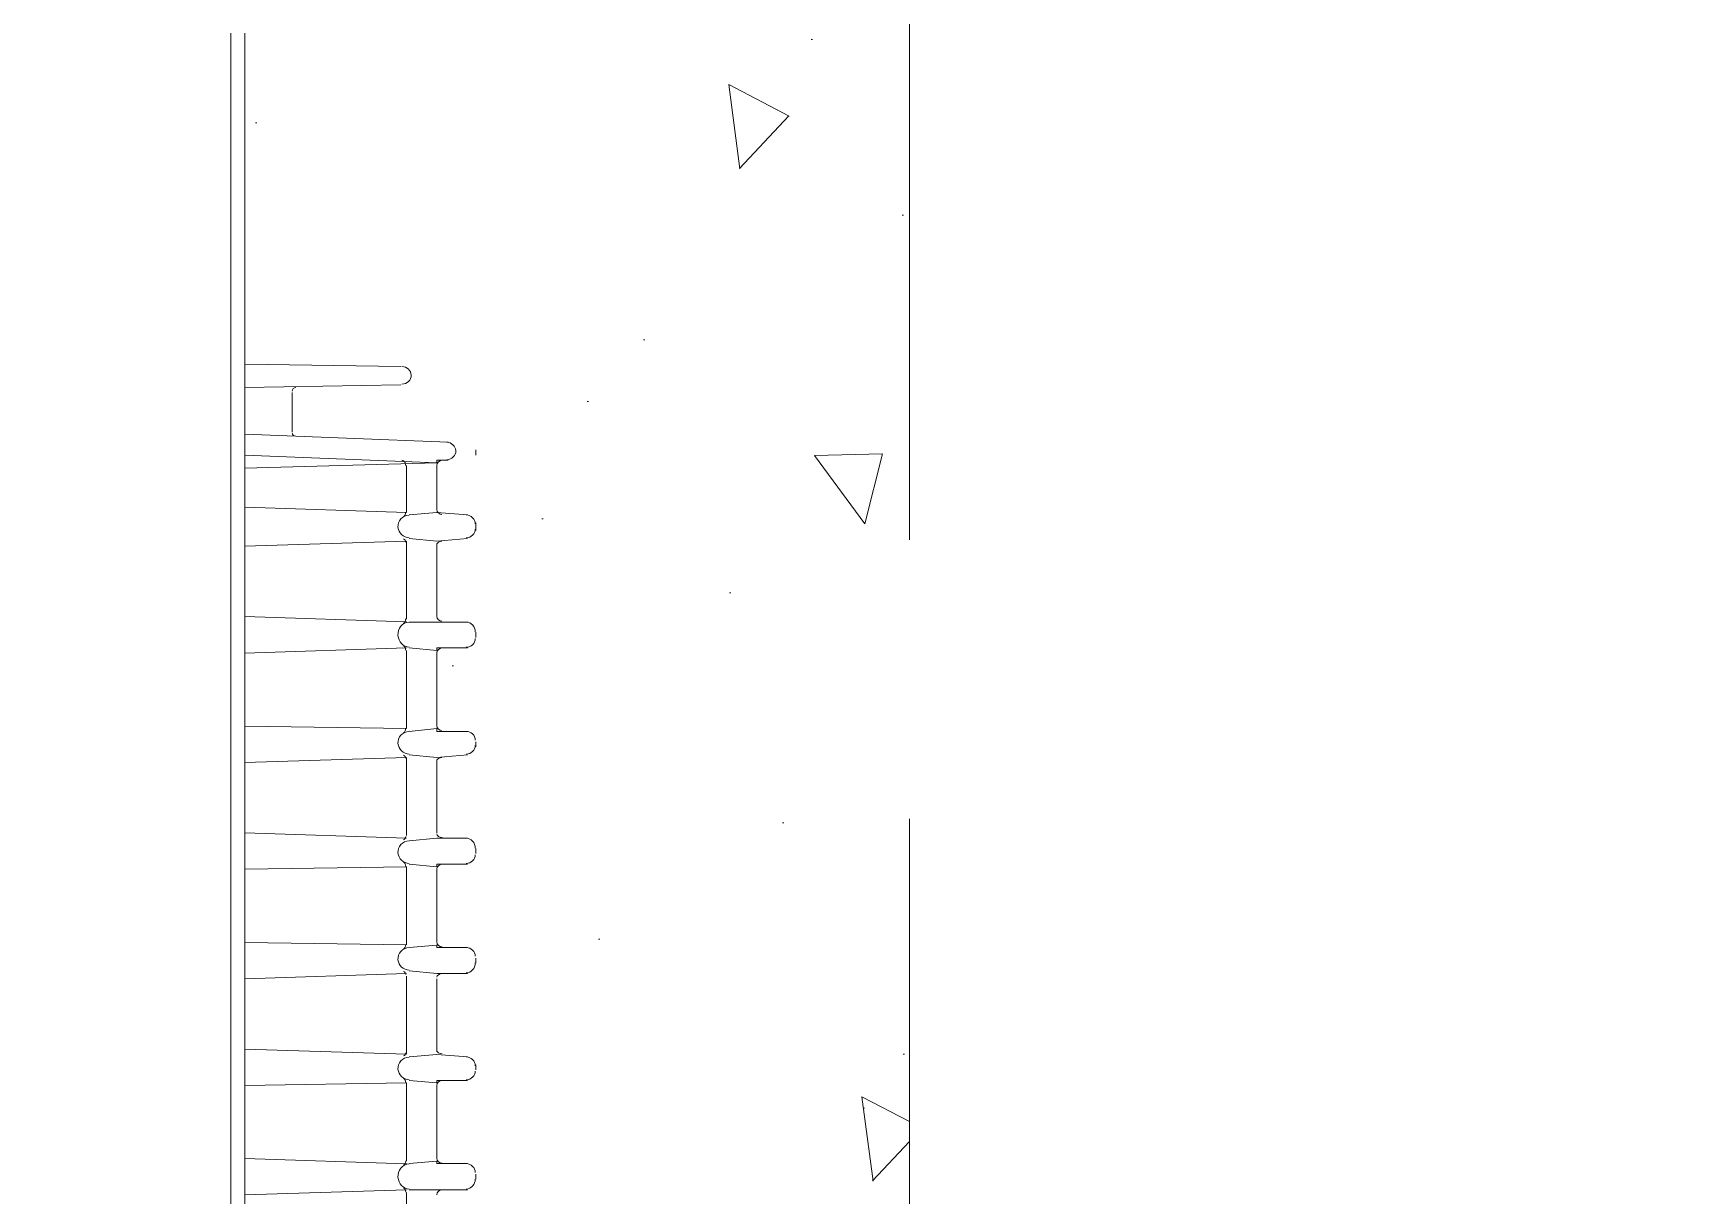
# Model space of a CAD drawing. Header units: millimetres. Extents: x -44713 to 26888, y -13000 to 43000.
# Drawn here: x 11764.8 to 11949.3, y 17249.3 to 17379.4 of the extents above; entities that cross this region are included whole.
import ezdxf

# ---------------------------------------------------------------- set-up
doc = ezdxf.new("R2010")
doc.units = ezdxf.units.MM
doc.header["$MEASUREMENT"] = 0
doc.linetypes.add('1735 X DT-5BR-RFP$0$DASH2', pattern=[0.375, 0.25, -0.125])
doc.layers.add('00-First Floor Projection', color=1, linetype='Continuous')
doc.layers.add('1735 X DT-5BR-RFP$0$0-MEP', color=251, linetype='Continuous', lineweight=20)
doc.styles.add('1735 X DT-5BR-RFP$0$ARIAL', font='swiss.ttf')
doc.dimstyles.new('1735 X DT-5BR-RFP$0$A&B DIM', dxfattribs={"dimtxt": 250, "dimasz": 250, "dimexe": 100, "dimexo": 100, "dimgap": 0, "dimtad": 0, "dimdec": 0, "dimzin": 12, "dimdsep": 46, "dimtxsty": '1735 X DT-5BR-RFP$0$ARIAL', "dimcen": 0, "dimdle": 100, "dimclrd": 11, "dimclre": 11, "dimclrt": 7, "dimadec": 0, "dimazin": 0, "dimtfac": 1, "dimtdec": 0, "dimtmove": 1, "dimatfit": 2, "dimfxl": 1, "dimtvp": 0.75, "dimtolj": 1, "dimtzin": 12, "dimlwd": 18, "dimlwe": 18, "dimarcsym": 0})

# ---------------------------------------------------------------- blocks, each defined once
blk = doc.blocks.new('1735 X DT-5BR-RFP$0$CU')
at = {"lineweight": 9, "ltscale": 0.1}
h = blk.add_hatch(dxfattribs=at)
h.set_pattern_fill('AR-CONC', color=256, scale=0.5, angle=32.50811999183522)
h.set_pattern_definition([(82.50811999183522, (0, 0), (81.10254330095633, 42.23392577497985), [9.525, -104.775]), (27.50811999183522, (0, 0), (-66.1994597641496, 71.09033509234848), [7.62, -83.820292085]), (132.9595646918352, (6.758523744466583, 3.519482244955815), (14.90308542681691, 113.3242574543215), [8.0950044, -89.0451223]), (78.69231999183522, (-13.65044587371189, 21.42020838948263), (125.5997257437213, 55.11406200192461), [14.2875, -157.1625]), (129.1436776018352, (-3.183817869457497, 26.01305301841987), (33.61750201465298, 168.1218785817081), [12.14251157, -133.56780408]), (23.6922711618352, (-13.65044587371189, 21.42020838948263), (33.61750202360966, 168.1218785801892), [11.429983535, -125.72986596]), (53.50811999183522, (0.4722697894573944, 22.89037922896792), (91.40900410328017, -2.380665639056851), [9.525, -104.775]), (358.5081199918352, (0.4722697894573944, 22.89037922896792), (-23.43377039453712, 94.2710602366183), [7.62, -83.82]), (103.9595649918352, (8.08968680935951, 22.69199040262853), (67.97523331074093, 91.89039490757936), [8.0950044, -89.04496879999999]), (70.00811999183523, (0, 0), (-21.41841449266676, 36.48321583742752), [0, -82.80399999999999, 0, -85.08999999999999, 0, -84.13749999999999]), (40.00811999183522, (0, 0), (1.255542939637092, 60.19698770824607), [0, -48.514, 0, -80.899, 0, -32.0675]), (0.008119991835219147, (-23.88353235427313, -15.22024714918876), (58.71217940796659, 34.01892106647043), [0, -31.75, 0, -99.06, 0, -131.445]), (350.0081199918353, (-34.59363654901445, -22.04547008604471), (55.62746051659537, 50.52500215303928), [0, -41.275, 0, -65.786, 0, -93.345])])
h.paths.add_polyline_path([(-395.2321804501119, -112.027635118541), (-371.195089462045, -128.7859550715281), (-295.8544211835325, -128.4562289905363), (-272.9062556020396, -112.0489274971637), (-273.5281810198928, -112.0803437644649), (-274.1483610483072, -112.1311913262635), (-274.766102336844, -112.201157901823), (-275.3809171059997, -112.2899383425632), (-275.9923175762722, -112.3972274999046), (-276.5998159681578, -112.5227202252675), (-277.2029245021539, -112.6661113700719), (-277.8011553987574, -112.8270957857382), (-278.3940208784649, -113.0053683236865), (-278.9810331617734, -113.2006238353371), (-279.5617044691792, -113.4125571721098), (-280.135547021181, -113.6408631854257), (-280.7020730382753, -113.8852367267047), (-281.260794740957, -114.1453726473663), (-281.811224349725, -114.4209657988315), (-282.3528740850757, -114.7117110325203), (-282.8852561675052, -115.0173031998525), (-283.4078828175116, -115.3374371522491), (-283.9202662555936, -115.6718077411307), (-284.4219187022425, -116.0201098179152), (-284.9123523779613, -116.3820382340253), (-285.3910795032434, -116.7572878408803), (-285.857612298587, -117.1455534899002), (-286.3114629844881, -117.5465300325054), (-286.7521437814451, -117.9599123201166), (-287.1791669099536, -118.3853952041529), (-287.5920445905118, -118.8226735360355), (-287.9902890436134, -119.271442167183), (-288.3734124897601, -119.7313959490195), (-288.7409271494471, -120.2022297329623), (-289.0923452431691, -120.6836383704302), (-289.4271789914256, -121.1753167128455), (-289.7449406147135, -121.6769596116306), (-289.7823728331305, -121.7335422717349), (-290.613920628692, -122.9902235978662), (-291.0534205775628, -123.7747451156106), (-291.5428628323642, -124.52317652062), (-292.0797515880421, -125.2340409210802), (-292.6615910395412, -125.9058614251754), (-293.2858853818073, -126.5371611410915), (-293.9501388097851, -127.1264631770132), (-294.6518555184207, -127.6722906411263), (-295.3885397026589, -128.1731666416152), (-296.157695557445, -128.6276142866658), (-296.9568272777254, -129.0341566844633), (-297.7834390584445, -129.3913169431926), (-298.6350350945473, -129.6976181710389), (-299.5091195809796, -129.9515834761875), (-300.4031967126875, -130.1517359668239), (-301.3147706846152, -130.2965987511329), (-302.2413456917093, -130.3846949373), (-303.1804259289254, -130.4145476335107), (-364.6203752431205, -130.4145476335107), (-365.1898010122152, -130.4035298794015), (-365.7555730021945, -130.3704567393594), (-366.3172984153127, -130.3153005596093), (-366.874609097982, -130.2380332095397), (-367.4271368966207, -130.1386265585384), (-367.9745136576428, -130.0170524759938), (-368.5163712274661, -129.8732828312932), (-369.0523414525056, -129.7072894938253), (-369.5820561791785, -129.5190443329781), (-370.1051472538996, -129.3085192181391), (-370.6212465230832, -129.0756860186978), (-371.129985833147, -128.8205166040408), (-371.6309970305077, -128.5429828435554), (-372.1239119615802, -128.2430566066321), (-372.6083624727802, -127.9207097626577), (-373.0839804105231, -127.5759141810202), (-373.550397621226, -127.2086417311072), (-374.0072459513064, -126.8188642823078), (-374.4541572471758, -126.4065537040096), (-374.8907633552544, -125.9716818656004), (-375.3166961219548, -125.5142206364683), (-375.7315873936951, -125.0341418860028), (-376.1350690168914, -124.5314174835895), (-376.5267728379582, -124.0060192986175), (-376.9063307033132, -123.4579192004727), (-377.27337445937, -122.887089058551), (-377.627535952545, -122.2935007422327), (-377.9684470292561, -121.6771261209063), (-378.3104228803555, -121.1750488958545), (-378.6669722852673, -120.6821182576867), (-379.0377639438217, -120.1987211114052), (-379.4224665558554, -119.7252443620093), (-379.8207488211945, -119.2620749145001), (-380.2322794396781, -118.8095996738802), (-380.6567271111338, -118.3682055451514), (-381.0937605353963, -117.9382794333119), (-381.5430484122964, -117.5202082433642), (-382.0042594416656, -117.1143788803108), (-382.4770623233399, -116.7211782491527), (-382.961125757151, -116.3409932548892), (-383.4561184429251, -115.9742108025229), (-383.9617090805041, -115.6212177970512), (-384.4775663697135, -115.2824011434829), (-385.0033590103898, -114.9581477468108), (-385.5387557023644, -114.6488445120412), (-386.0834251454652, -114.3548783441728), (-386.6370360395307, -114.0766361482089), (-387.199257084389, -113.8145048291485), (-387.769756979875, -113.5688712919946), (-388.348204425822, -113.3401224417457), (-388.9342681220574, -113.1286451834056), (-389.5276167684199, -112.9348264219735), (-390.1279190647393, -112.759053062452), (-390.7348437108456, -112.6017120098415), (-391.3480594065728, -112.4631901691429), (-391.967234851754, -112.3438744453578), (-392.5920387462212, -112.2441517434869), (-393.2221397898073, -112.1644089685319), (-393.857206682344, -112.1050330254932), (-394.4969081236642, -112.0664108193723), (-395.1409128135995, -112.0489292551703)], flags=16)
h.paths.add_polyline_path([(-325.2810833548409, 818.514959524106), (-321.1406515934687, 819.3932734728836), (-317.0128324743422, 820.1597155109895), (-312.8959022592272, 820.8147017098798), (-308.7881372099234, 821.3586481410064), (-304.6878135881798, 821.7919708758244), (-300.5932076557828, 822.115085985792), (-296.502595674519, 822.3284095423625), (-292.4142539061524, 822.4323576169907), (-288.3264586124673, 822.4273462811323), (-284.2374860552433, 822.3137916062427), (-280.1456124962501, 822.0921096637768), (-276.0491141972699, 821.7627165251896), (-271.9462674200699, 821.3260282619369), (-267.8353484264435, 820.7824609454742), (-263.7146334781484, 820.1324306472537), (-259.5823988369798, 819.3763534387352), (-255.4376267187607, 818.5148008351731), (-254.1931195255677, 818.2131431585731), (-252.8837463938629, 817.7370319252535), (-252.6411048883054, 817.6488080152563), (-251.8030032860269, 817.3430654348231), (-250.9832485659217, 816.9959138676751), (-250.1837136060779, 816.6088995707439), (-249.4062712845379, 816.183568800942), (-248.6527944793309, 815.7214678151753), (-247.9251560684941, 815.2241428703549), (-247.2252289300575, 814.6931402233843), (-246.5548859420585, 814.1300061311781), (-245.9159999825281, 813.5362868506379), (-245.1335584071935, 812.7190384543944), (-244.4118922096378, 811.8558770436049), (-243.7551490394759, 810.9502269372879), (-243.1674765463208, 810.0055124544599), (-242.6530223797874, 809.0251579141401), (-242.2159341894898, 808.0125876353469), (-241.8603596250416, 806.971225937097), (-241.5904463360563, 805.9044971384064), (-241.4103632565894, 804.8160002710238), (-241.4103632565912, 803.339653301853), (-240.7771906245503, 791.334407631277), (-240.6042068913672, 790.8190914685254), (-338.3880950322817, 790.8190915021198), (-340.2560256035791, 790.819091509087), (-339.9364186571328, 791.4937106369018), (-339.6315605636992, 803.3396533018613), (-339.6315605134074, 804.5853289595266), (-339.63152400147, 804.8161863511124), (-339.3910941900318, 805.8947254968424), (-339.0995036521683, 806.9333040956327), (-338.7564789979584, 807.9318224682467), (-338.3617468374802, 808.8901809354419), (-337.9150337808194, 809.8082798179657), (-337.4160664380503, 810.6860194365835), (-336.8645714192541, 811.5233001120539), (-336.2602753345134, 812.3200221651266), (-335.6029047939056, 813.0760859165653), (-334.8921864075105, 813.7913916871245), (-334.1278467854091, 814.4658397975645), (-333.3096125376846, 815.0993305686395), (-332.4372102744083, 815.691764321107), (-331.5103666056701, 816.2430413757237), (-330.528808141543, 816.7530620532523), (-329.4922614921081, 817.2217266744411), (-328.4006435863039, 817.6488664634971), (-326.8488041755124, 818.213143158573), (-325.5266252041172, 818.467668520099)], flags=16)
h.paths.add_polyline_path([(-312.895902259233, 820.8147017098794), (-317.0128324743446, 820.1597155109904), (-321.1406515934711, 819.3932734728829), (-325.2810833548396, 818.514959524104), (-325.5266252041172, 818.467668520099), (-326.8488041755117, 818.2131431585732), (-328.4006435863029, 817.6488664634958), (-329.4922614921072, 817.2217266744424), (-330.5288081415422, 816.7530620532508), (-331.5103666056675, 816.2430413757256), (-332.4372102744081, 815.6917643211067), (-333.3096125376828, 815.0993305686408), (-334.1278467854106, 814.4658397975668), (-334.8921864075101, 813.7913916871273), (-335.6029047939061, 813.0760859165664), (-336.2602753345137, 812.3200221651257), (-336.8645714192549, 811.5233001120548), (-337.4160664380512, 810.6860194365813), (-337.9150337808183, 809.8082798179663), (-338.3617468374822, 808.8901809354383), (-338.7564789979585, 807.9318224682489), (-339.0995036521674, 806.9333040956354), (-339.3910941900324, 805.8947254968429), (-339.6315605040936, 804.8160226047446), (-339.6315605636992, 803.3396533018575), (-339.9364186571329, 791.4937106369016), (-340.1845691647694, 790.969920147083), (-340.5952945104396, 790.8190915719373), (-361.0452321081077, 790.8190915866269), (-362.0782169702926, 790.8190915904797), (-359.2666937653455, 859.3521327338327), (-359.1767919195903, 859.859161187056), (-358.9545692332273, 860.3292093684776), (-358.6140628356796, 860.7325857221696), (-358.1767814578116, 861.0438102175324), (-357.6703468052257, 861.2432237704555), (-357.1267425100596, 861.3182309118303), (-327.7996388805208, 861.6175545614684), (-298.4717794506749, 861.3927584244359), (-291.1380806757857, 860.789850316072), (-283.9658291022498, 859.2367091705082), (-277.0950417862453, 856.763657027485), (-270.659861566264, 853.4189768884908), (-264.7859266408432, 849.267969113886), (-259.5879167143088, 844.3916756414724), (-256.4344231710858, 840.5768124271023), (-253.7550007125654, 836.4570553398219), (-251.5830182690214, 832.0837108419429), (-249.2514534700945, 826.0245623395494), (-247.3596076503738, 819.8327935107642), (-245.915999995332, 813.5362868625373), (-246.5548859420561, 814.1300061311763), (-247.2252289300588, 814.6931402233855), (-247.9251560684916, 815.2241428703537), (-248.6527944793278, 815.7214678151745), (-249.4062712845395, 816.1835688009442), (-250.1837136060798, 816.6088995707454), (-250.9832485659226, 816.995913867675), (-251.8030032860333, 817.3430654348258), (-252.6411048885475, 817.6488080153179), (-252.8837463938629, 817.7370319252535), (-254.1931195255676, 818.2131431585728), (-255.4376267187615, 818.5148008351736), (-259.5823988369838, 819.3763534387364), (-263.7146334781545, 820.1324306472554), (-267.8353484264489, 820.7824609454747), (-271.946267420071, 821.3260282619373), (-276.0491141972725, 821.7627165251902), (-280.1456124962528, 822.0921096637767), (-284.2374860552418, 822.3137916062427), (-288.3264586124671, 822.4273462811323), (-292.414253906156, 822.4323576169907), (-296.5025956745176, 822.3284095423624), (-300.5932076557855, 822.1150859857926), (-304.687813588176, 821.7919708758254), (-308.7881372099162, 821.3586481410059)], flags=16)
h.paths.add_polyline_path([(-134.8078217342648, -41.43622178969963), (-156.317303823734, -41.43622178969963), (-156.3173038237339, 470.9344189653183), (-134.8078217342648, 470.9344189653183)], flags=16)
h.paths.add_polyline_path([(-156.3286865350165, 555.5049961096229), (-156.3286865350165, 597.7973821646156), (-119.5257324843083, 597.7742243544797), (-119.5257324843083, 555.481838299487)], flags=16)
h.paths.add_polyline_path([(-519.0436849731896, 555.5049954630083), (-519.0436849731896, 597.7228549009742), (-486.9173038389343, 597.7228549009743), (-486.9173038389343, 555.5049954630083)], flags=16)
h.paths.add_polyline_path([(-494.4146999035721, 28.52348356219788), (-519.0410606257301, 28.52348356219788), (-519.0410606257302, 70.75198822082167), (-494.4146999035722, 70.75198822082166)], flags=16)
h.paths.add_polyline_path([(-369.9512417313108, -130.4145466798363), (-300.0398163453441, -130.0774636658666), (-340.6288102110809, -130.4145476335107)], flags=16)
h.paths.add_polyline_path([(-562.229982714136, 863.2178195005836), (-562.229982714136, -186.7820873870878), (-81.9173040386595, -186.7820873870878), (-81.9173040386595, 863.2178195005836)])
h.paths.add_polyline_path([(-398.5529425297, -111.7614656402664), (-369.9512417313108, -130.4145466798363), (-300.0398163453441, -130.0774636658666), (-271.3121638966195, -111.7614656402664), (-156.3173038983577, -111.7614656402664), (-156.3173038767181, 790.819091439568), (-486.9173039976195, 790.8190914395677), (-486.9173040192591, -111.7614656402665)], flags=16)
at = {"linetype": '1735 X DT-5BR-RFP$0$DASH2', "lineweight": 9, "ltscale": 250}
blk.add_lwpolyline([(-81.9173040386595, 863.2178195005836), (-562.229982714136, 863.2178195005836), (-562.229982714136, -186.7820873870878), (-81.9173040386595, -186.7820873870878)], close=True, dxfattribs=at)
at = {"lineweight": 20}
for points in [[(-156.3173036571916, 770.5201390272559), (-156.3173036571916, 770.5201390272559), (-156.3173041340342, -87.2491294854699), (-156.3173041340342, -87.2491294854699)], [(-157.8805260654917, 313.1462367063941), (-157.8805260654917, 313.1462367063941), (-157.8805262443057, -87.25977535185666), (-157.8805262443057, -87.25977535185666)], [(-151.0281494256506, -42.51509160934074), (-151.0281491276255, -42.30215663848503), (-150.8536146875849, -42.13890714583977), (-150.6145782467356, -42.12825984893425)], [(-151.0281491872302, -42.63930292068108), (-151.0281491872302, -42.63930292068108), (-151.0281491276255, -47.0222098344384), (-151.0281491276255, -47.0222098344384)], [(-150.6145784255514, -47.58648700652702), (-150.8536147471896, -47.58648652969714), (-151.0281492468348, -47.39839429794665), (-151.0281492468348, -47.18545980391355)]]:
    blk.add_open_spline(points, degree=3, dxfattribs=at)
at = {"lineweight": 5}
for points in [[(-138.2453927990446, 42.5203927046241), (-138.2453927990446, 42.5203927046241), (-138.245392918252, 51.27201013626473), (-138.245392918252, 51.27201013626473)], [(-156.3286867138377, 42.8078535086097), (-156.3286867138377, 42.8078535086097), (-138.2453929778585, 42.21873502792005), (-138.2453929778585, 42.21873502792005)], [(-138.3136890527239, 42.48135452331917), (-138.3136892315397, 42.282614517826), (-138.4085448380956, 42.08032732071297), (-138.5527254339704, 42.00579958022718)], [(-134.2424817081937, 42.21873502792732), (-134.5649912353983, 42.24357729019539), (-134.8192044493189, 42.48135500015633), (-134.8192044493189, 42.78301220001595)], [(-137.9115007516375, 39.32637100281863), (-138.6627581712237, 39.37605600418465), (-139.2356867786875, 40.05389862121956), (-139.1825673576841, 40.83111028732674)], [(-139.1825673576841, 40.83111028732674), (-139.1294479962817, 41.54444150986092), (-138.5944619771471, 42.10516910614388), (-137.9115006920329, 42.15485458435433)], [(-134.8192045089254, 42.21873502792732), (-134.8192045089254, 42.21873502792732), (-137.9380602833262, 42.21873550477176), (-137.9380602833262, 42.21873550477176)], [(-134.8192045089254, 42.21873502792732), (-134.8192045089254, 42.21873502792732), (-131.3930160399905, 42.21873502792732), (-131.3930160399905, 42.21873502792732)], [(-134.8192045089254, 42.21873502792732), (-134.8192045089254, 42.21873502792732), (-134.8192045089254, 42.21873502792732), (-134.8192045089254, 42.21873502792732)], [(-131.5409908887377, 42.15485458434705), (-130.979444920682, 42.13001232208626), (-130.5241375562182, 41.6438115126075), (-130.5241374966154, 41.02984838547127)], [(-130.4558415409574, 40.46557169022708), (-130.4558415409574, 40.46557169022708), (-130.4558416005602, 41.05469160141365), (-130.4558416005602, 41.05469160141365)], [(-156.328686654233, 38.72660570206062), (-156.328686654233, 38.72660570206062), (-138.245392918252, 39.31572513641731), (-138.245392918252, 39.31572513641731)], [(-138.5527253147593, 39.47897415223269), (-138.4085447188845, 39.40089874328987), (-138.3136889931193, 39.187963295597), (-138.3136891123286, 38.98922472062259)], [(-138.2453929778567, 30.27664547028689), (-138.2453929778567, 30.27664547028689), (-138.245392918252, 39.02826290192024), (-138.245392918252, 39.02826290192024)], [(-134.8192043897143, 39.02826290192752), (-134.8192043897143, 39.02826290192752), (-137.938060342929, 39.30152874054329), (-137.938060342929, 39.30152874054329)], [(-134.81920456853, 39.30152874054329), (-134.81920456853, 39.30152874054329), (-131.3930160995969, 39.30152826370613), (-131.3930160995969, 39.30152826370613)], [(-134.8192043897143, 38.70176248611097), (-134.8192046877375, 38.98922424377815), (-134.5649911757937, 39.24119691910892), (-134.2424815889826, 39.25184373917)], [(-134.8192043897143, 39.02826290192752), (-134.8192043897143, 39.02826290192752), (-134.8192043897143, 39.31572513641731), (-134.8192043897143, 39.31572513641731)], [(-130.5241376158228, 40.29167490066902), (-130.5241376158228, 39.75224094452278), (-130.979444920682, 39.32637147965579), (-131.5409908887395, 39.30152921737317)], [(-134.8192045089236, 30.54991178573982), (-134.8192045089236, 30.54991178573982), (-134.8192043897143, 38.72660570206062), (-134.8192043897143, 38.72660570206062)], [(-156.3286867734423, 30.54991130889539), (-156.3286867734423, 30.54991130889539), (-138.2453927394399, 30.26245002807991), (-138.2453927394399, 30.26245002807991)], [(-139.1825674172869, 28.72222118439095), (-139.129448115491, 29.36102562012093), (-138.5944620367536, 29.86142330231087), (-137.9115007516393, 29.91110782685428)], [(-138.3136889931211, 30.23760681213753), (-138.31368887391, 30.02467231811897), (-138.4085448380938, 29.83658056320564), (-138.5527254339686, 29.73721008361463)], [(-134.8192045089236, 30.26244955124275), (-134.8192045089236, 30.26244955124275), (-137.9380602833262, 29.98563413680677), (-137.9380602833262, 29.98563413680677)], [(-134.2424817081919, 29.98563509048836), (-134.5649911757937, 29.98563509048836), (-134.8192045685282, 30.23760681213753), (-134.8192043301096, 30.53926544250862)], [(-134.8192043301096, 29.98563413681404), (-134.8192043301096, 29.98563413681404), (-134.8192044493189, 30.27664594711678), (-134.8192044493189, 30.27664594711678)], [(-134.8192043301096, 29.98563413681404), (-134.8192043301096, 29.98563413681404), (-131.3930159207812, 29.98563461365848), (-131.3930159207812, 29.98563461365848)], [(-131.5409908291349, 29.91110830369144), (-130.9794450994959, 29.90046100677864), (-130.5241375562182, 29.44974927964358), (-130.5241376158228, 28.93515615524666)], [(-137.9115008708468, 27.3700864798011), (-138.6627579924116, 27.41977148117439), (-139.2356865998736, 28.02308588089363), (-139.1825674172869, 28.72222118439095)], [(-130.5241374966154, 28.33539085448865), (-130.5241376754275, 27.81015091003792), (-130.9794450994959, 27.3700864798011), (-131.5409908291349, 27.34524374069588)], [(-130.4558412429324, 28.2360213285865), (-130.4558412429324, 28.2360213285865), (-130.4558416005602, 28.79674940170662), (-130.4558416005602, 28.79674940170662)], [(-156.3286866542312, 26.48285799088626), (-156.3286866542312, 26.48285799088626), (-138.245392918252, 27.05778245987312), (-138.245392918252, 27.05778245987312)], [(-138.5527254935732, 27.24587469163089), (-138.4085447784892, 27.18199329438357), (-138.3136889931193, 27.04358654083626), (-138.3136891123286, 26.88388567032234)], [(-138.2453928586474, 18.32036094726209), (-138.2453928586474, 18.32036094726209), (-138.245392918252, 27.05778245987312), (-138.245392918252, 27.05778245987312)], [(-134.8192043897143, 27.0719774252284), (-134.8192043897143, 27.0719774252284), (-137.9380602237215, 27.34524421753304), (-137.9380602237215, 27.34524421753304)], [(-134.8192046281347, 18.60782175125496), (-134.8192046281347, 18.60782175125496), (-134.8192044493189, 26.77032022537605), (-134.8192044493189, 26.77032022537605)], [(-134.8192043897143, 27.0719774252284), (-134.8192043897143, 27.0719774252284), (-131.3930159207812, 27.34524469437019), (-131.3930159207812, 27.34524469437019)], [(-134.8192044493189, 27.0577824598804), (-134.8192044493189, 27.0577824598804), (-134.8192044493189, 27.0577824598804), (-134.8192044493189, 27.0577824598804)], [(-134.8192043897161, 26.59287481369392), (-134.8192044493189, 26.82000522675662), (-134.5649911161909, 26.99390106262581), (-134.2424815889826, 26.99390106262581)], [(-156.3286869522581, 18.60782175124768), (-156.3286869522581, 18.60782175124768), (-138.2453926798335, 18.01870327057259), (-138.2453926798335, 18.01870327057259)], [(-139.1825675364962, 16.47847490372078), (-139.1294481750974, 17.11727981628792), (-138.5944620367536, 17.60702877106087), (-137.9115007516393, 17.65671424927132)], [(-138.3136889931193, 18.14291505875008), (-138.3136889931193, 17.97966413559334), (-138.4085448380956, 17.84480552734749), (-138.5527254339686, 17.78092651428597)], [(-134.8192045685282, 18.02935009064095), (-134.8192045685282, 18.02935009064095), (-137.9380604025355, 17.73124151291267), (-137.9380604025355, 17.73124151291267)], [(-134.2424818274012, 18.02934913696663), (-134.564991116189, 18.02935009064095), (-134.8192045089254, 18.21744136871712), (-134.8192044493189, 18.43037633957283)], [(-134.8192045685282, 18.02935009064095), (-134.8192045685282, 18.02935009064095), (-134.8192045685282, 18.02935009064095), (-134.8192045685282, 18.02935009064095)], [(-134.8192045685282, 18.02935009064095), (-134.8192045685282, 18.02935009064095), (-131.3930159803858, 18.02935009064095), (-131.3930159803858, 18.02935009064095)], [(-131.5409908887395, 17.95482282699959), (-130.9794450398931, 17.92998008789436), (-130.5241376754293, 17.44377975525276), (-130.52413755622, 16.81562213958387)], [(-130.4558415409556, 16.27973537506477), (-130.4558415409556, 16.27973537506477), (-130.4558413621417, 16.85465984405892), (-130.4558413621417, 16.85465984405892)], [(-156.3286865350237, 14.52657251418714), (-156.3286865350237, 14.52657251418714), (-138.2453929182539, 14.81403474869148), (-138.2453929182539, 14.81403474869148)], [(-137.9115009304533, 15.10149698318128), (-138.6627580520144, 15.15118198456184), (-139.2356865998754, 15.76514320434944), (-139.1825675364962, 16.47847490372078)], [(-138.5527254339686, 15.27539424957649), (-138.4085447784892, 15.17602376999275), (-138.3136889335165, 14.98793201507942), (-138.3136888143054, 14.77499752106814)], [(-138.2453928586474, 6.062418270725175), (-138.2453928586474, 6.062418270725175), (-138.2453929182539, 14.81403474869148), (-138.2453929182539, 14.81403474869148)], [(-134.8192043301115, 14.82468156875984), (-134.8192043301115, 14.82468156875984), (-137.9380602833262, 15.10149746001844), (-137.9380602833262, 15.10149746001844)], [(-134.8192045089254, 15.1014965063514), (-134.8192045089254, 15.1014965063514), (-131.3930161591998, 15.10149650635867), (-131.3930161591998, 15.10149650635867)], [(-134.8192045089236, 14.48753576339368), (-134.8192045089236, 14.78919296326058), (-134.5649911161909, 15.02697019637708), (-134.2424817081937, 15.03761701645271)], [(-134.8192043897161, 14.81403474869876), (-134.8192043897161, 14.81403474869876), (-134.8192044493189, 15.11214332641975), (-134.8192044493189, 15.11214332641975)], [(-130.5241374966135, 16.09164362015144), (-130.5241376158247, 15.55220823349373), (-130.9794450398913, 15.12633972229378), (-131.5409909483424, 15.1014965063514)], [(-134.8192045089236, 6.349880028392363), (-134.8192045089236, 6.349880028392363), (-134.8192043897161, 14.52657346786145), (-134.8192043897161, 14.52657346786145)], [(-156.3286867138377, 6.349879551547929), (-156.3286867138377, 6.349879551547929), (-138.2453928586474, 6.062418270725175), (-138.2453928586474, 6.062418270725175)], [(-139.1825672980776, 4.522190380710526), (-139.1294482943049, 5.160993862758914), (-138.5944620963564, 5.675586510325957), (-137.9115009304514, 5.700429249423905)], [(-138.313689171935, 6.037575054782792), (-138.31368887391, 5.824641037601396), (-138.4085448380938, 5.6223533636512), (-138.5527255531779, 5.537178326267167)], [(-134.8192044493189, 6.062418270725175), (-134.8192044493189, 6.062418270725175), (-137.9380602237215, 5.760761070865556), (-137.9380602237215, 5.760761070865556)], [(-134.2424817081919, 5.774956036228104), (-134.5649912354002, 5.78560285630374), (-134.8192045685282, 6.03757553161995), (-134.8192045685282, 6.325037766117021)], [(-134.8192046877375, 5.774955559390946), (-134.8192046877375, 5.774955559390946), (-134.8192044493189, 6.062418270725175), (-134.8192044493189, 6.062418270725175)], [(-134.8192044493189, 5.760761070865556), (-134.8192044493189, 5.760761070865556), (-131.3930160399905, 5.760760594028397), (-131.3930160399905, 5.760760594028397)], [(-131.5409909483442, 5.700428295749589), (-130.9794450398931, 5.686232853549882), (-130.5241378542414, 5.249716568607255), (-130.5241376158228, 4.735124874729081)], [(-137.9115006920329, 3.1452124601783), (-138.662758111619, 3.194897461558867), (-139.2356867190829, 3.808858681339188), (-139.1825672980776, 4.522190380710526)], [(-130.5241376158228, 3.982754994060087), (-130.5241376158247, 3.382988739635039), (-130.9794449206802, 2.868397045756865), (-131.540991007947, 2.868397522594023)], [(-130.4558415409556, 4.007597733158036), (-130.4558415409556, 4.007597733158036), (-130.4558416601649, 4.596716690677567), (-130.4558416601649, 4.596716690677567)], [(-156.3286865946284, 2.26863079132454), (-156.3286865946284, 2.26863079132454), (-138.2453929182539, 2.857750225681229), (-138.2453929182539, 2.857750225681229)], [(-138.5527254935751, 3.04584198059456), (-138.408544778491, 2.971315670627519), (-138.3136889931193, 2.832908440250321), (-138.3136891719332, 2.680303860324784)], [(-138.2453928586492, -6.170683097225265), (-138.2453928586492, -6.170683097225265), (-138.2453928586492, 2.556092072147294), (-138.2453928586492, 2.556092072147294)], [(-134.8192044493189, 2.868397522586747), (-134.8192044493189, 2.868397522586747), (-137.9380604621419, 3.145211506503983), (-137.9380604621419, 3.145211506503983)], [(-134.8192046281329, 2.382195282596513), (-134.8192045089236, 2.605778027194901), (-134.5649910565862, 2.783222962039872), (-134.2424816485891, 2.793869305278349)], [(-134.8192046281329, -5.89386768280383), (-134.8192046281329, -5.89386768280383), (-134.8192043897161, 2.282826710361405), (-134.8192043897161, 2.282826710361405)], [(-134.8192044493189, 2.868397522586747), (-134.8192044493189, 2.868397522586747), (-131.3930159207812, 2.868397522579471), (-131.3930159207812, 2.868397522579471)], [(-134.8192044493189, 2.857750702518388), (-134.8192044493189, 2.857750702518388), (-134.8192044493189, 2.857750702518388), (-134.8192044493189, 2.857750702518388)], [(-156.3286865350237, -5.59220905242546), (-156.3286865350237, -5.59220905242546), (-138.2453927990427, -6.181329440456466), (-138.2453927990427, -6.181329440456466)], [(-139.1825674768916, -7.735752772670821), (-139.1294482943049, -7.082751941066817), (-138.5944619175425, -6.596551131588058), (-137.911500811244, -6.546866607051925)], [(-138.325071692132, -6.081958960872726), (-138.325071870946, -6.220366668087081), (-138.4199275371066, -6.358775328975753), (-138.5679024454603, -6.433301638942794)], [(-134.8192044493208, -6.170682143550948), (-134.8192044493208, -6.170682143550948), (-137.938060283328, -6.468790721286496), (-137.938060283328, -6.468790721286496)], [(-134.2576587196836, -6.17068166671379), (-134.5649911757937, -6.170681666706514), (-134.8192043301115, -6.007432174068526), (-134.8192045089254, -5.780301761013106)], [(-134.8192044493208, -6.170682143550948), (-134.8192044493208, -6.170682143550948), (-131.3930160995951, -6.468791198123654), (-131.3930160995951, -6.468791198123654)], [(-134.8192044493208, -6.170682143550948), (-134.8192044493208, -6.170682143550948), (-134.8192044493208, -6.170682143550948), (-134.8192044493208, -6.170682143550948)], [(-131.5409909483424, -6.546867560726241), (-130.9794450994978, -6.546866607044649), (-130.5241376754275, -6.997578334194259), (-130.5241376158228, -7.522817801815108)], [(-130.4558415409574, -7.923844527576875), (-130.4558415409574, -7.923844527576875), (-130.4558414217481, -7.359567355495528), (-130.4558414217481, -7.359567355495528)], [(-137.9115007516375, -9.08788890777214), (-138.6627581712237, -9.048850726467208), (-139.2356865402689, -8.434888076168136), (-139.1825674768916, -7.735752772670821)], [(-138.5679024454603, -8.924637984615401), (-138.4199275371066, -9.024007033680391), (-138.325071692132, -9.212099742268038), (-138.3250717517385, -9.435682010036544)], [(-134.8192045089236, -9.400191974025802), (-134.8192045089236, -9.400191974025802), (-137.9380604621419, -9.087887954090547), (-137.9380604621419, -9.087887954090547)], [(-134.8192045089236, -9.400191974025802), (-134.8192045089236, -9.400191974025802), (-134.8192043301096, -9.087887954097823), (-134.8192043301096, -9.087887954097823)], [(-134.8192043301096, -9.087887954097823), (-134.8192043301096, -9.087887954097823), (-131.3930159207812, -9.087887954097823), (-131.3930159207812, -9.087887954097823)], [(-134.8192042705068, -9.726691912990646), (-134.8192043897161, -9.425035189968185), (-134.5649909969779, -9.187257480007247), (-134.2576586004725, -9.162414740902022)], [(-130.5241374966135, -8.111937713008956), (-130.524137794635, -8.647823523861007), (-130.9794450398913, -9.087888430934981), (-131.5409908887377, -9.0878879541051)], [(-156.3286866542348, -9.68765373169299), (-156.3286866542348, -9.68765373169299), (-138.2453930374595, -9.400191974025802), (-138.2453930374595, -9.400191974025802)], [(-138.2453929182539, -18.13761396346672), (-138.2453929182539, -18.13761396346672), (-138.2453930374595, -9.400191974025802), (-138.2453930374595, -9.400191974025802)], [(-134.8192042109022, -17.85015172896965), (-134.8192042109022, -17.85015172896965), (-134.8192044493189, -9.677007388454513), (-134.8192044493189, -9.677007388454513)], [(-156.3286865350237, -17.85015172896965), (-156.3286865350237, -17.85015172896965), (-138.2453927990427, -18.43927211700066), (-138.2453927990427, -18.43927211700066)], [(-138.3250718709478, -18.17665262160881), (-138.3250715729228, -18.38958663878293), (-138.4199275967112, -18.57767934737785), (-138.5679024454585, -18.66285343108757)], [(-134.8192043897161, -18.13761348662229), (-134.8192043897161, -18.13761348662229), (-137.938060283328, -18.43927211699338), (-137.938060283328, -18.43927211699338)], [(-134.257658660079, -18.43927116332634), (-134.5649912353965, -18.41442985473259), (-134.8192044493189, -18.17665166793449), (-134.8192043301096, -17.87499446807487)], [(-134.819204270505, -18.43927211700066), (-134.819204270505, -18.43927211700066), (-134.8192043897161, -18.13761348662229), (-134.8192043897161, -18.13761348662229)], [(-134.819204270505, -18.43927211700066), (-134.819204270505, -18.43927211700066), (-131.3930159207812, -18.43927068648918), (-131.3930159207812, -18.43927068648918)], [(-137.9115007516375, -21.33163471159787), (-138.6627581712237, -21.28195018706901), (-139.2356865402689, -20.60410852371569), (-139.1825674172887, -19.83044547972531)], [(-139.1825674172887, -19.83044547972531), (-139.1294480558881, -19.11356468139275), (-138.5944619771471, -18.55283660827263), (-137.9115008708468, -18.50315256057365)], [(-131.5409909483424, -18.50315160689934), (-130.9794450398913, -18.50315160689934), (-130.5241376158228, -18.95386381087883), (-130.5241376158228, -19.48975009856076)], [(-130.5241376158228, -20.22792310653313), (-130.52413755622, -20.81704254089709), (-130.9794450994959, -21.33163471160515), (-131.5409908887377, -21.33163471160515)], [(-130.4558413621435, -20.19243354735954), (-130.4558413621435, -20.19243354735954), (-130.4558414813528, -19.60331458984001), (-130.4558414813528, -19.60331458984001)], [(-156.3286865350237, -21.93140144286735), (-156.3286865350237, -21.93140144286735), (-138.245392918252, -21.34228248534055), (-138.245392918252, -21.34228248534055)], [(-138.5679024454585, -21.16838521895261), (-138.4199275371066, -21.28194971023186), (-138.325071692132, -21.4700424188195), (-138.3250715133181, -21.68297691283806)], [(-138.2453929778567, -30.39555616317375), (-138.2453929778567, -30.39555616317375), (-138.245392918252, -21.63329286513908), (-138.245392918252, -21.63329286513908)], [(-134.8192045089236, -21.33163471160515), (-134.8192045089236, -21.33163471160515), (-137.9380604621419, -21.33163518844231), (-137.9380604621419, -21.33163518844231)], [(-134.8192045089236, -21.33163471160515), (-134.8192045089236, -21.33163471160515), (-134.8192045089236, -21.33163471160515), (-134.8192045089236, -21.33163471160515)], [(-134.8192045089236, -21.33163471160515), (-134.8192045089236, -21.33163471160515), (-131.3930159207812, -21.33163471159787), (-131.3930159207812, -21.33163471159787)], [(-134.8192043897161, -21.95624322829826), (-134.8192043897143, -21.65813465056272), (-134.5649910565844, -21.43100423751457), (-134.2576585408697, -21.42035741744621)], [(-134.8192042705068, -30.10809440551384), (-134.8192042705068, -30.10809440551384), (-134.8192044493189, -21.9314009660302), (-134.8192044493189, -21.9314009660302)], [(-156.3286868330488, -29.8064376824841), (-156.3286868330488, -29.8064376824841), (-138.2453928586474, -30.38136119780393), (-138.2453928586474, -30.38136119780393)], [(-156.3286868330488, -29.8064376824841), (-156.3286868330488, -29.8064376824841), (-138.2453928586474, -30.38136119780393), (-138.2453928586474, -30.38136119780393)], [(-139.1825673576823, -31.9357840531884), (-139.1294483539095, -31.31117553649528), (-138.5944618579397, -30.79658336577268), (-137.9115008708468, -30.7468993180737)], [(-138.325071692132, -30.28199071823474), (-138.3250718113413, -30.43459482131584), (-138.4199273582944, -30.5836488717614), (-138.5679023858538, -30.64752979217155)], [(-134.8192045089254, -30.39555616317375), (-134.8192045089254, -30.39555616317375), (-137.9380604025355, -30.67237157760974), (-137.9380604025355, -30.67237157760974)], [(-134.8192045089254, -30.39555616317375), (-134.8192045089254, -30.39555616317375), (-134.8192045089254, -30.39555616317375), (-134.8192045089254, -30.39555616317375)], [(-134.8192045089254, -30.39555616317375), (-134.8192045089254, -30.39555616317375), (-131.3930162188062, -30.67237205443962), (-131.3930162188062, -30.67237205443962)], [(-134.2576586004725, -30.39555664001091), (-134.5649909969798, -30.37071390089841), (-134.8192044493189, -30.20746488509758), (-134.8192044493208, -29.96968669829948)], [(-131.540991007947, -30.74689931808098), (-130.9794450398913, -30.77174110351189), (-130.5241376754275, -31.20825738844724), (-130.5241375562182, -31.72285003599973)], [(-137.911500811244, -33.28792066512688), (-138.6627582308283, -33.26307744919177), (-139.2356865998736, -32.63491983352287), (-139.1825673576823, -31.9357840531884)], [(-138.5679024454585, -33.1246702188073), (-138.4199274178991, -33.22404022155388), (-138.3250718113432, -33.42632741865964), (-138.3250717517367, -33.63926191268547)], [(-130.5241376158228, -32.31196947036369), (-130.5241374966135, -32.84785432754143), (-130.9794449802885, -33.28791971145256), (-131.5409909483424, -33.31276197372063)], [(-130.4558414813509, -32.42198486266716), (-130.4558414813509, -32.42198486266716), (-130.4558417197677, -31.55959958968015), (-130.4558417197677, -31.55959958968015)], [(-156.3286865946284, -34.18934411940427), (-156.3286865946284, -34.18934411940427), (-138.2453928586474, -33.60022468505485), (-138.2453928586474, -33.60022468505485)], [(-138.2453928586474, -33.60022468505485), (-138.2453928586474, -33.60022468505485), (-138.2453928586474, -38.84551639494748), (-138.2453928586474, -38.84551639494748)], [(-134.8192044493189, -33.60022373138054), (-134.8192044493189, -33.60022373138054), (-137.9380604621419, -33.31276292739494), (-137.9380604621419, -33.31276292739494)], [(-134.8192044493189, -33.87703866897209), (-134.8192044493189, -33.87703866897209), (-134.8192045685282, -38.84551687179192), (-134.8192045685282, -38.84551687179192)], [(-134.8192044493189, -33.60022373138054), (-134.8192044493189, -33.60022373138054), (-131.3930158015719, -33.31276292739494), (-131.3930158015719, -33.31276292739494)], [(-134.8192044493171, -33.92672367034538), (-134.8192043301096, -33.6144196504174), (-134.5649911757937, -33.38728923736198), (-134.2576586004725, -33.36244745193108)], [(-134.8192044493189, -33.60022373138054), (-134.8192044493189, -33.60022373138054), (-134.8192044493189, -33.60022373138054), (-134.8192044493189, -33.60022373138054)], [(-134.8192045685282, -39.14717359481438), (-134.8192045685282, -39.14717359481438), (-156.3286867734423, -38.55805416045041), (-156.3286867734423, -38.55805416045041)], [(-134.8192045685282, -39.14717359481438), (-134.8192045685282, -39.14717359481438), (-156.328686654233, -40.00955934463127), (-156.328686654233, -40.00955934463127)], [(-138.3933677670011, -39.17201585707517), (-138.473046719695, -39.3352663034093), (-138.594461977149, -39.40979404388054), (-138.7424369451037, -39.43463630614133)], [(-138.3250717517385, -38.87035961089714), (-138.3250717517367, -38.99811906752439), (-138.3516312834254, -39.08329315124138), (-138.3933677670011, -39.17201585707517)], [(-134.2576586004725, -39.43463535247429), (-134.564991116189, -39.40979404388054), (-134.8192044493189, -39.17201585708244), (-134.8192045089236, -38.87035865722282)], [(-134.8192045685282, -39.14717359481438), (-134.8192045685282, -39.14717359481438), (-134.8192046281329, -39.43463582931145), (-134.8192046281329, -39.43463582931145)], [(-133.5746976729861, -39.4346363061486), (-133.5746976729861, -39.4346363061486), (-134.8192046281329, -39.43463582931145), (-134.8192046281329, -39.43463582931145)], [(-133.7226725217333, -39.49851627288444), (-133.1459495421877, -39.52335805830808), (-132.6792595383158, -39.974070739132), (-132.7058190700045, -40.5241515153466)], [(-132.7058190700045, -40.5241515153466), (-132.7323786612978, -41.02454776703235), (-133.1876860257616, -41.43622178969963), (-133.7226722833148, -41.4646131509362)], [(-130.4558415409574, -40.59867877898796), (-130.4558415409574, -40.59867877898796), (-130.4558416005621, -40.02375574049802), (-130.4558416005621, -40.02375574049802)], [(-133.5746974345693, -41.47525997100456), (-133.5746974345693, -41.47525997100456), (-156.3286864754191, -42.35184116302116), (-156.3286864754191, -42.35184116302116)], [(-138.8752348419675, -47.88459510741814), (-138.8752348419675, -47.88459510741814), (-156.328686833047, -47.59713334975822), (-156.328686833047, -47.59713334975822)], [(-138.7424370047102, -47.95912332473381), (-138.165714144372, -47.95912237105949), (-137.6838471290102, -48.42403001723869), (-137.6990242001048, -48.96346540388913)], [(-137.6990242001048, -48.96346540388913), (-137.7104067203036, -49.49935026108142), (-138.1657139655599, -49.92522020278557), (-138.7424368855009, -49.92521972595569)], [(-138.8752350803843, -49.92522067962273), (-138.8752350803843, -49.92522067962273), (-156.3286867138395, -50.21268196044548), (-156.3286867138395, -50.21268196044548)]]:
    blk.add_open_spline(points, degree=3, dxfattribs=at)
blk = doc.blocks.new('1735 X DT-5BR-RFP$0$_Open90')
at = {"color": 0, "linetype": 'ByBlock', "lineweight": -2}
for p, q in [((-0.5, 0.5), (0, 0)), ((0, 0), (-1, 0)), ((0, 0), (-0.5, -0.5))]:
    blk.add_line(p, q, dxfattribs=at)
blk = doc.blocks.new('1735 X DT-5BR-RFP')
at = {"layer": '1735 X DT-5BR-RFP$0$0-MEP', "extrusion": (0, 0, -1), "zscale": -1, "rotation": 180}
blk.add_blockref('1735 X DT-5BR-RFP$0$CU', (-11944.85548049588, 17292.13712042954), dxfattribs=at)
at = {"layer": '1735 X DT-5BR-RFP$0$0-MEP', "color": 253, "lineweight": 0}
blk.add_leader([(13620.10242850187, 16036.41342729031), (9568.778391028496, 19532.91611766265)], dimstyle='1735 X DT-5BR-RFP$0$A&B DIM', override={"dimasz": 300, "dimclrd": 256, "dimldrblk": '1735 X DT-5BR-RFP$0$_Open90'}, dxfattribs=at)

msp = doc.modelspace()

# ---------------------------------------------------------------- block references
at = {"layer": '00-First Floor Projection'}
msp.add_blockref('1735 X DT-5BR-RFP', (0, 0), dxfattribs=at)

doc.saveas('drawing.dxf')
